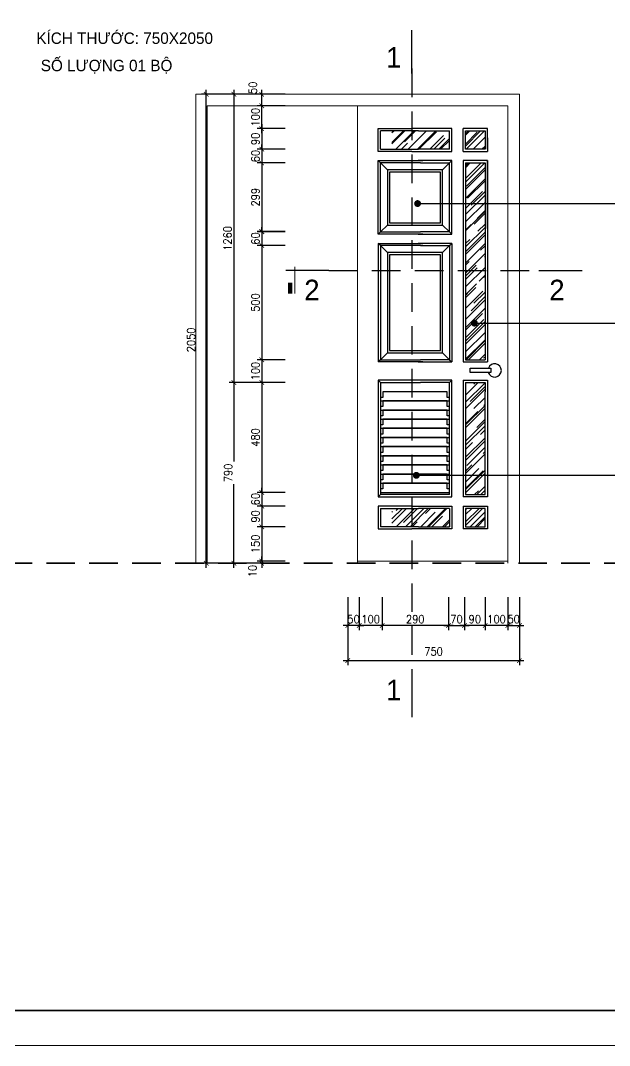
# Model space of a CAD drawing. Header units: millimetres. Extents: x -529782 to -142003, y -492574 to -273331.
# Drawn here: x -238720 to -236146, y -429971 to -425491 of the extents above; entities that cross this region are included whole.
import ezdxf
from ezdxf.enums import TextEntityAlignment as Align

# ---------------------------------------------------------------- set-up
doc = ezdxf.new("R2010")
doc.units = ezdxf.units.MM
doc.header["$LTSCALE"] = 500
doc.header["$MEASUREMENT"] = 0
doc.header["$PDMODE"] = 3
doc.linetypes.add('HIDDEN', pattern=[0.375, 0.25, -0.125])
doc.layers.get('0').update_dxf_attribs({"linetype": 'CONTINUOUS', "lineweight": 13})
doc.layers.get('Defpoints').update_dxf_attribs({"color": 255, "linetype": 'CONTINUOUS', "lineweight": 13})
for name, color, linetype, lineweight in [('1.cat 30', 30, 'CONTINUOUS', 35), ('2.thay 145', 145, 'CONTINUOUS', 18), ('3.manh 08', 8, 'CONTINUOUS', 9), ('4.dim 08', 8, 'CONTINUOUS', 13), ('9.text \xad white', 7, 'CONTINUOUS', 15), ('CA.dim 08', 251, 'CONTINUOUS', 13), ('cat', 4, 'CONTINUOUS', 35), ('CHITIET', 9, 'CONTINUOUS', 9)]:
    doc.layers.add(name, color=color, linetype=linetype, lineweight=lineweight)
for name, color, linetype in [('BHATCH', 155, 'CONTINUOUS'), ('CUA', 115, 'CONTINUOUS'), ('DOOR', 5, 'CONTINUOUS'), ('MANH', 5, 'CONTINUOUS'), ('MANH1', 155, 'CONTINUOUS'), ('TEXT', 3, 'CONTINUOUS'), ('THAY', 7, 'CONTINUOUS')]:
    doc.layers.add(name, color=color, linetype=linetype)
doc.styles.add('CA.JSC1', font='')
doc.styles.get("Standard").update_dxf_attribs({"font": 'txt.shx', "width": 0.9})
doc.styles.add('VUA', font='')
doc.styles.get('CA.JSC1').set_extended_font_data('.VnAvantH')
doc.styles.get('VUA').set_extended_font_data('.VnAvantH')
doc.dimstyles.new('CA 20', dxfattribs={"dimscale": 0, "dimtxt": 35, "dimasz": 20, "dimexe": 20, "dimexo": 0, "dimgap": 10, "dimtad": 1, "dimdec": 0, "dimzin": 0, "dimdsep": 46, "dimtxsty": 'Standard', "dimblk": 'ARCHTICK', "dimcen": 0.09, "dimdle": 20, "dimclrd": 256, "dimclre": 256, "dimclrt": 7, "dimadec": 0, "dimazin": 0, "dimtfac": 1, "dimtdec": 0, "dimtix": 1, "dimtmove": 2, "dimatfit": 3, "dimldrblk": 'DOT', "dimfxl": 1, "dimtolj": 1, "dimtzin": 0, "dimarcsym": 0})
doc.dimstyles.new('CA 30', dxfattribs={"dimscale": 0, "dimtxt": 60, "dimasz": 30, "dimexe": 30, "dimexo": 0, "dimgap": 15, "dimtad": 1, "dimdec": 0, "dimzin": 0, "dimdsep": 46, "dimtxsty": 'Standard', "dimblk": 'ARCHTICK', "dimcen": 0.09, "dimdle": 30, "dimclrd": 256, "dimclre": 256, "dimclrt": 7, "dimadec": 0, "dimazin": 0, "dimtfac": 1, "dimtdec": 0, "dimtix": 1, "dimtmove": 2, "dimatfit": 3, "dimldrblk": 'DOT', "dimfxl": 1, "dimtolj": 1, "dimtzin": 0, "dimarcsym": 0})
pattern_1 = [(45, (-11114.857, 11947.47), (42.426407, 113.137085), [750, -100, 250, -50]), (45, (-11085.51, 12012.17), (-82.37794, 11.667262), [150, -16.5, 300, -37.5]), (45, (-11127.23, 11995.198), (160.159686, 207.5358403), [400, -70, 200, -50])]

# ---------------------------------------------------------------- blocks, each defined once
blk = doc.blocks.new('khung co loan')
at = {"layer": '1.cat 30'}
blk.add_lwpolyline([(1158.3, -14553.5), (1158.3, -303.5), (20658.3, -303.5), (20658.3, -14553.5)], close=True, dxfattribs=at)
at = {"layer": '3.manh 08'}
blk.add_lwpolyline([(0, -14850), (21000, -14850), (21000, 0), (0, 0)], close=True, dxfattribs=at)
blk = doc.blocks.new('_ArchTick')
at = {"color": 1, "linetype": 'ByBlock', "const_width": 0.15}
blk.add_lwpolyline([(-0.5, -0.5), (0.5, 0.5)], dxfattribs=at)
blk = doc.blocks.new('_DOT')
at = {"color": 1, "linetype": 'ByBlock'}
blk.add_line((-0.5, 0), (-1, 0), dxfattribs=at)
at = {"color": 1, "linetype": 'ByBlock', "const_width": 0.5}
blk.add_lwpolyline([(-0.25, 0, 1), (0.25, 0, 1)], format="xyb", close=True, dxfattribs=at)
blk = doc.blocks.new('*D1237')
at = {"layer": '4.dim 08', "lineweight": -2, "transparency": 16777216}
for p, q in [((-236589.5, -428011.6), (-236589.5, -428155.4)), ((-236539.5, -428011.6), (-236539.5, -428155.4)), ((-236589.5, -428135.4), (-236609.5, -428135.4)), ((-236589.5, -428135.4), (-236539.5, -428135.4)), ((-236539.5, -428135.4), (-236519.5, -428135.4))]:
    blk.add_line(p, q, dxfattribs=at)
at = {"layer": 'Defpoints', "color": 0, "transparency": 16777216}
for p in [(-236589.5, -428011.6), (-236539.5, -428011.6), (-236539.5, -428135.4)]:
    blk.add_point(p, dxfattribs=at)
at = {"layer": '4.dim 08', "lineweight": -2, "transparency": 16777216, "xscale": 20, "yscale": 20, "zscale": 20}
blk.add_blockref('_ArchTick', (-236589.5, -428135.4), dxfattribs=at)
at = {"layer": '4.dim 08', "lineweight": -2, "transparency": 16777216, "xscale": 20, "yscale": 20, "zscale": 20, "rotation": 180}
blk.add_blockref('_ArchTick', (-236539.5, -428135.4), dxfattribs=at)
at = {"layer": '4.dim 08', "color": 7, "transparency": 16777216, "insert": (-236564.5, -428107.9), "char_height": 35, "attachment_point": 5}
blk.add_mtext('\\A1;50', dxfattribs=at)
blk = doc.blocks.new('*D1238')
at = {"layer": '4.dim 08', "lineweight": -2, "transparency": 16777216}
for p, q in [((-236689.5, -428011.6), (-236689.5, -428155.4)), ((-236589.5, -428011.6), (-236589.5, -428155.4)), ((-236569.5, -428135.4), (-236709.5, -428135.4))]:
    blk.add_line(p, q, dxfattribs=at)
at = {"layer": 'Defpoints', "color": 0, "transparency": 16777216}
for p in [(-236689.5, -428011.6), (-236589.5, -428011.6), (-236689.5, -428135.4)]:
    blk.add_point(p, dxfattribs=at)
at = {"layer": '4.dim 08', "lineweight": -2, "transparency": 16777216, "xscale": 20, "yscale": 20, "zscale": 20, "rotation": 180}
blk.add_blockref('_ArchTick', (-236689.5, -428135.4), dxfattribs=at)
at = {"layer": '4.dim 08', "lineweight": -2, "transparency": 16777216, "xscale": 20, "yscale": 20, "zscale": 20}
blk.add_blockref('_ArchTick', (-236589.5, -428135.4), dxfattribs=at)
at = {"layer": '4.dim 08', "color": 7, "transparency": 16777216, "insert": (-236639.5, -428107.9), "char_height": 35, "attachment_point": 5}
blk.add_mtext('\\A1;100', dxfattribs=at)
blk = doc.blocks.new('*D1242')
at = {"layer": '4.dim 08', "lineweight": -2, "transparency": 16777216}
for p, q in [((-237563.7, -425813.7), (-237685.4, -425813.7)), ((-237665.4, -425883.7), (-237665.4, -425793.7)), ((-237563.7, -425863.7), (-237685.4, -425863.7))]:
    blk.add_line(p, q, dxfattribs=at)
at = {"layer": 'Defpoints', "color": 0, "transparency": 16777216}
for p in [(-237665.4, -425813.7), (-237563.7, -425813.7), (-237563.7, -425863.7)]:
    blk.add_point(p, dxfattribs=at)
at = {"layer": '4.dim 08', "lineweight": -2, "transparency": 16777216, "xscale": 20, "yscale": 20, "zscale": 20}
for p, rotation in [((-237665.4, -425813.7), 90), ((-237665.4, -425863.7), 270)]:
    blk.add_blockref('_ArchTick', p, dxfattribs=dict(at, rotation=rotation))
at = {"layer": '4.dim 08', "color": 7, "transparency": 16777216, "insert": (-237704.4, -425785.3), "char_height": 35, "attachment_point": 5, "rotation": 90}
blk.add_mtext('\\A1;50', dxfattribs=at)
blk = doc.blocks.new('*D1243')
at = {"layer": '4.dim 08', "lineweight": -2, "transparency": 16777216}
for p, q in [((-237665.4, -425983.7), (-237665.4, -425843.7)), ((-237563.7, -425863.7), (-237685.4, -425863.7)), ((-237563.7, -425963.7), (-237685.4, -425963.7))]:
    blk.add_line(p, q, dxfattribs=at)
at = {"layer": 'Defpoints', "color": 0, "transparency": 16777216}
for p in [(-237665.4, -425863.7), (-237563.7, -425863.7), (-237563.7, -425963.7)]:
    blk.add_point(p, dxfattribs=at)
at = {"layer": '4.dim 08', "lineweight": -2, "transparency": 16777216, "xscale": 20, "yscale": 20, "zscale": 20}
for p, rotation in [((-237665.4, -425863.7), 90), ((-237665.4, -425963.7), 270)]:
    blk.add_blockref('_ArchTick', p, dxfattribs=dict(at, rotation=rotation))
at = {"layer": '4.dim 08', "color": 7, "transparency": 16777216, "insert": (-237692.9, -425913.7), "char_height": 35, "attachment_point": 5, "rotation": 90}
blk.add_mtext('\\A1;100', dxfattribs=at)
blk = doc.blocks.new('*D1244')
at = {"layer": '4.dim 08', "lineweight": -2, "transparency": 16777216}
for p, q in [((-237665.4, -426053.7), (-237665.4, -426033.7)), ((-237563.7, -426053.7), (-237685.4, -426053.7)), ((-237665.4, -426053.7), (-237665.4, -426113.7)), ((-237563.7, -426113.7), (-237685.4, -426113.7)), ((-237665.4, -426113.7), (-237665.4, -426133.7))]:
    blk.add_line(p, q, dxfattribs=at)
at = {"layer": 'Defpoints', "color": 0, "transparency": 16777216}
for p in [(-237563.7, -426053.7), (-237665.4, -426113.7), (-237563.7, -426113.7)]:
    blk.add_point(p, dxfattribs=at)
at = {"layer": '4.dim 08', "lineweight": -2, "transparency": 16777216, "xscale": 20, "yscale": 20, "zscale": 20}
for p, rotation in [((-237665.4, -426053.7), 270), ((-237665.4, -426113.7), 90)]:
    blk.add_blockref('_ArchTick', p, dxfattribs=dict(at, rotation=rotation))
at = {"layer": '4.dim 08', "color": 7, "transparency": 16777216, "insert": (-237692.9, -426083.7), "char_height": 35, "attachment_point": 5, "rotation": 90}
blk.add_mtext('\\A1;60', dxfattribs=at)
blk = doc.blocks.new('*D1245')
at = {"layer": '4.dim 08', "lineweight": -2, "transparency": 16777216}
for p, q in [((-237665.4, -425943.7), (-237665.4, -426073.7)), ((-237563.7, -425963.7), (-237685.4, -425963.7)), ((-237563.7, -426053.7), (-237685.4, -426053.7))]:
    blk.add_line(p, q, dxfattribs=at)
at = {"layer": 'Defpoints', "color": 0, "transparency": 16777216}
for p in [(-237563.7, -425963.7), (-237665.4, -426053.7), (-237563.7, -426053.7)]:
    blk.add_point(p, dxfattribs=at)
at = {"layer": '4.dim 08', "lineweight": -2, "transparency": 16777216, "xscale": 20, "yscale": 20, "zscale": 20}
for p, rotation in [((-237665.4, -425963.7), 90), ((-237665.4, -426053.7), 270)]:
    blk.add_blockref('_ArchTick', p, dxfattribs=dict(at, rotation=rotation))
at = {"layer": '4.dim 08', "color": 7, "transparency": 16777216, "insert": (-237692.9, -426008.7), "char_height": 35, "attachment_point": 5, "rotation": 90}
blk.add_mtext('\\A1;90', dxfattribs=at)
blk = doc.blocks.new('*D1246')
at = {"layer": '4.dim 08', "lineweight": -2, "transparency": 16777216}
for p, q in [((-237665.4, -426414.2), (-237665.4, -426394.2)), ((-237563.7, -426414.2), (-237685.4, -426414.2)), ((-237665.4, -426414.2), (-237665.4, -426474.2)), ((-237563.7, -426474.2), (-237685.4, -426474.2)), ((-237665.4, -426474.2), (-237665.4, -426494.2))]:
    blk.add_line(p, q, dxfattribs=at)
at = {"layer": 'Defpoints', "color": 0, "transparency": 16777216}
for p in [(-237563.7, -426414.2), (-237665.4, -426474.2), (-237563.7, -426474.2)]:
    blk.add_point(p, dxfattribs=at)
at = {"layer": '4.dim 08', "lineweight": -2, "transparency": 16777216, "xscale": 20, "yscale": 20, "zscale": 20}
for p, rotation in [((-237665.4, -426414.2), 270), ((-237665.4, -426474.2), 90)]:
    blk.add_blockref('_ArchTick', p, dxfattribs=dict(at, rotation=rotation))
at = {"layer": '4.dim 08', "color": 7, "transparency": 16777216, "insert": (-237692.9, -426444.2), "char_height": 35, "attachment_point": 5, "rotation": 90}
blk.add_mtext('\\A1;60', dxfattribs=at)
blk = doc.blocks.new('*D1247')
at = {"layer": '4.dim 08', "lineweight": -2, "transparency": 16777216}
for p, q in [((-237563.7, -426113.7), (-237685.4, -426113.7)), ((-237665.4, -426093.7), (-237665.4, -426433.2)), ((-237563.7, -426413.2), (-237685.4, -426413.2))]:
    blk.add_line(p, q, dxfattribs=at)
at = {"layer": 'Defpoints', "color": 0, "transparency": 16777216}
for p in [(-237563.7, -426113.7), (-237665.4, -426413.2), (-237563.7, -426413.2)]:
    blk.add_point(p, dxfattribs=at)
at = {"layer": '4.dim 08', "lineweight": -2, "transparency": 16777216, "xscale": 20, "yscale": 20, "zscale": 20}
for p, rotation in [((-237665.4, -426113.7), 90), ((-237665.4, -426413.2), 270)]:
    blk.add_blockref('_ArchTick', p, dxfattribs=dict(at, rotation=rotation))
at = {"layer": '4.dim 08', "color": 7, "transparency": 16777216, "insert": (-237692.9, -426263.5), "char_height": 35, "attachment_point": 5, "rotation": 90}
blk.add_mtext('\\A1;299', dxfattribs=at)
blk = doc.blocks.new('*D1248')
at = {"layer": '4.dim 08', "lineweight": -2, "transparency": 16777216}
for p, q in [((-237665.4, -427053.7), (-237665.4, -427573.7)), ((-237563.7, -427073.7), (-237685.4, -427073.7)), ((-237563.7, -427553.7), (-237685.4, -427553.7))]:
    blk.add_line(p, q, dxfattribs=at)
at = {"layer": 'Defpoints', "color": 0, "transparency": 16777216}
for p in [(-237563.7, -427073.7), (-237665.4, -427553.7), (-237563.7, -427553.7)]:
    blk.add_point(p, dxfattribs=at)
at = {"layer": '4.dim 08', "lineweight": -2, "transparency": 16777216, "xscale": 20, "yscale": 20, "zscale": 20}
for p, rotation in [((-237665.4, -427073.7), 90), ((-237665.4, -427553.7), 270)]:
    blk.add_blockref('_ArchTick', p, dxfattribs=dict(at, rotation=rotation))
at = {"layer": '4.dim 08', "color": 7, "transparency": 16777216, "insert": (-237692.9, -427313.7), "char_height": 35, "attachment_point": 5, "rotation": 90}
blk.add_mtext('\\A1;480', dxfattribs=at)
blk = doc.blocks.new('*D1249')
at = {"layer": '4.dim 08', "lineweight": -2, "transparency": 16777216}
for p, q in [((-237665.4, -427593.7), (-237665.4, -427723.7)), ((-237563.7, -427613.7), (-237685.4, -427613.7)), ((-237563.7, -427703.7), (-237685.4, -427703.7))]:
    blk.add_line(p, q, dxfattribs=at)
at = {"layer": 'Defpoints', "color": 0, "transparency": 16777216}
for p in [(-237563.7, -427613.7), (-237665.4, -427703.7), (-237563.7, -427703.7)]:
    blk.add_point(p, dxfattribs=at)
at = {"layer": '4.dim 08', "lineweight": -2, "transparency": 16777216, "xscale": 20, "yscale": 20, "zscale": 20}
for p, rotation in [((-237665.4, -427613.7), 90), ((-237665.4, -427703.7), 270)]:
    blk.add_blockref('_ArchTick', p, dxfattribs=dict(at, rotation=rotation))
at = {"layer": '4.dim 08', "color": 7, "transparency": 16777216, "insert": (-237692.9, -427658.7), "char_height": 35, "attachment_point": 5, "rotation": 90}
blk.add_mtext('\\A1;90', dxfattribs=at)
blk = doc.blocks.new('*D1250')
at = {"layer": '4.dim 08', "lineweight": -2, "transparency": 16777216}
for p, q in [((-237563.7, -427553.7), (-237685.4, -427553.7)), ((-237665.4, -427553.7), (-237665.4, -427533.7)), ((-237665.4, -427553.7), (-237665.4, -427613.7)), ((-237563.7, -427613.7), (-237685.4, -427613.7)), ((-237665.4, -427613.7), (-237665.4, -427633.7))]:
    blk.add_line(p, q, dxfattribs=at)
at = {"layer": 'Defpoints', "color": 0, "transparency": 16777216}
for p in [(-237563.7, -427553.7), (-237665.4, -427613.7), (-237563.7, -427613.7)]:
    blk.add_point(p, dxfattribs=at)
at = {"layer": '4.dim 08', "lineweight": -2, "transparency": 16777216, "xscale": 20, "yscale": 20, "zscale": 20}
for p, rotation in [((-237665.4, -427553.7), 270), ((-237665.4, -427613.7), 90)]:
    blk.add_blockref('_ArchTick', p, dxfattribs=dict(at, rotation=rotation))
at = {"layer": '4.dim 08', "color": 7, "transparency": 16777216, "insert": (-237692.9, -427583.7), "char_height": 35, "attachment_point": 5, "rotation": 90}
blk.add_mtext('\\A1;60', dxfattribs=at)
blk = doc.blocks.new('*D1251')
at = {"layer": '4.dim 08', "lineweight": -2, "transparency": 16777216}
for p, q in [((-237563.7, -426973.7), (-237685.4, -426973.7)), ((-237665.4, -426953.7), (-237665.4, -427093.7)), ((-237563.7, -427073.7), (-237685.4, -427073.7))]:
    blk.add_line(p, q, dxfattribs=at)
at = {"layer": 'Defpoints', "color": 0, "transparency": 16777216}
for p in [(-237563.7, -426973.7), (-237665.4, -427073.7), (-237563.7, -427073.7)]:
    blk.add_point(p, dxfattribs=at)
at = {"layer": '4.dim 08', "lineweight": -2, "transparency": 16777216, "xscale": 20, "yscale": 20, "zscale": 20}
for p, rotation in [((-237665.4, -426973.7), 90), ((-237665.4, -427073.7), 270)]:
    blk.add_blockref('_ArchTick', p, dxfattribs=dict(at, rotation=rotation))
at = {"layer": '4.dim 08', "color": 7, "transparency": 16777216, "insert": (-237692.9, -427023.7), "char_height": 35, "attachment_point": 5, "rotation": 90}
blk.add_mtext('\\A1;100', dxfattribs=at)
blk = doc.blocks.new('*D1252')
at = {"layer": '4.dim 08', "lineweight": -2, "transparency": 16777216}
for p, q in [((-237563.7, -425813.7), (-237807.1, -425813.7)), ((-237787.1, -425793.7), (-237787.1, -427093.7)), ((-237563.7, -427073.7), (-237807.1, -427073.7))]:
    blk.add_line(p, q, dxfattribs=at)
at = {"layer": 'Defpoints', "color": 0, "transparency": 16777216}
for p in [(-237563.7, -425813.7), (-237787.1, -427073.7), (-237563.7, -427073.7)]:
    blk.add_point(p, dxfattribs=at)
at = {"layer": '4.dim 08', "lineweight": -2, "transparency": 16777216, "xscale": 20, "yscale": 20, "zscale": 20}
for p, rotation in [((-237787.1, -425813.7), 90), ((-237787.1, -427073.7), 270)]:
    blk.add_blockref('_ArchTick', p, dxfattribs=dict(at, rotation=rotation))
at = {"layer": '4.dim 08', "color": 7, "transparency": 16777216, "insert": (-237814.6, -426443.7), "char_height": 35, "attachment_point": 5, "rotation": 90}
blk.add_mtext('\\A1;1260', dxfattribs=at)
blk = doc.blocks.new('*D1253')
at = {"layer": '4.dim 08', "lineweight": -2, "transparency": 16777216}
for p, q in [((-237563.7, -426474.2), (-237685.4, -426474.2)), ((-237665.4, -426454.2), (-237665.4, -426993.7)), ((-237563.7, -426973.7), (-237685.4, -426973.7))]:
    blk.add_line(p, q, dxfattribs=at)
at = {"layer": 'Defpoints', "color": 0, "transparency": 16777216}
for p in [(-237563.7, -426474.2), (-237665.4, -426973.7), (-237563.7, -426973.7)]:
    blk.add_point(p, dxfattribs=at)
at = {"layer": '4.dim 08', "lineweight": -2, "transparency": 16777216, "xscale": 20, "yscale": 20, "zscale": 20}
for p, rotation in [((-237665.4, -426474.2), 90), ((-237665.4, -426973.7), 270)]:
    blk.add_blockref('_ArchTick', p, dxfattribs=dict(at, rotation=rotation))
at = {"layer": '4.dim 08', "color": 7, "transparency": 16777216, "insert": (-237692.9, -426724), "char_height": 35, "attachment_point": 5, "rotation": 90}
blk.add_mtext('\\A1;500', dxfattribs=at)
blk = doc.blocks.new('*D1254')
at = {"layer": '4.dim 08', "lineweight": -2, "transparency": 16777216}
for p, q in [((-237139.5, -428011.6), (-237139.5, -428155.4)), ((-236849.5, -428011.6), (-236849.5, -428155.4)), ((-236829.5, -428135.4), (-237159.5, -428135.4))]:
    blk.add_line(p, q, dxfattribs=at)
at = {"layer": 'Defpoints', "color": 0, "transparency": 16777216}
for p in [(-237139.5, -428011.6), (-236849.5, -428011.6), (-237139.5, -428135.4)]:
    blk.add_point(p, dxfattribs=at)
at = {"layer": '4.dim 08', "lineweight": -2, "transparency": 16777216, "xscale": 20, "yscale": 20, "zscale": 20, "rotation": 180}
blk.add_blockref('_ArchTick', (-237139.5, -428135.4), dxfattribs=at)
at = {"layer": '4.dim 08', "lineweight": -2, "transparency": 16777216, "xscale": 20, "yscale": 20, "zscale": 20}
blk.add_blockref('_ArchTick', (-236849.5, -428135.4), dxfattribs=at)
at = {"layer": '4.dim 08', "color": 7, "transparency": 16777216, "insert": (-236994.5, -428107.9), "char_height": 35, "attachment_point": 5}
blk.add_mtext('\\A1;290', dxfattribs=at)
blk = doc.blocks.new('*D1255')
at = {"layer": '4.dim 08', "lineweight": -2, "transparency": 16777216}
for p, q in [((-237239.5, -428011.6), (-237239.5, -428155.4)), ((-237139.5, -428011.6), (-237139.5, -428155.4)), ((-237119.5, -428135.4), (-237259.5, -428135.4))]:
    blk.add_line(p, q, dxfattribs=at)
at = {"layer": 'Defpoints', "color": 0, "transparency": 16777216}
for p in [(-237239.5, -428011.6), (-237139.5, -428011.6), (-237239.5, -428135.4)]:
    blk.add_point(p, dxfattribs=at)
at = {"layer": '4.dim 08', "lineweight": -2, "transparency": 16777216, "xscale": 20, "yscale": 20, "zscale": 20, "rotation": 180}
blk.add_blockref('_ArchTick', (-237239.5, -428135.4), dxfattribs=at)
at = {"layer": '4.dim 08', "lineweight": -2, "transparency": 16777216, "xscale": 20, "yscale": 20, "zscale": 20}
blk.add_blockref('_ArchTick', (-237139.5, -428135.4), dxfattribs=at)
at = {"layer": '4.dim 08', "color": 7, "transparency": 16777216, "insert": (-237189.5, -428107.9), "char_height": 35, "attachment_point": 5}
blk.add_mtext('\\A1;100', dxfattribs=at)
blk = doc.blocks.new('*D1256')
at = {"layer": '4.dim 08', "lineweight": -2, "transparency": 16777216}
for p, q in [((-237289.5, -428011.6), (-237289.5, -428155.4)), ((-237239.5, -428011.6), (-237239.5, -428155.4)), ((-237289.5, -428135.4), (-237309.5, -428135.4)), ((-237239.5, -428135.4), (-237289.5, -428135.4)), ((-237239.5, -428135.4), (-237219.5, -428135.4))]:
    blk.add_line(p, q, dxfattribs=at)
at = {"layer": 'Defpoints', "color": 0, "transparency": 16777216}
for p in [(-237289.5, -428011.6), (-237239.5, -428011.6), (-237289.5, -428135.4)]:
    blk.add_point(p, dxfattribs=at)
at = {"layer": '4.dim 08', "lineweight": -2, "transparency": 16777216, "xscale": 20, "yscale": 20, "zscale": 20}
blk.add_blockref('_ArchTick', (-237289.5, -428135.4), dxfattribs=at)
at = {"layer": '4.dim 08', "lineweight": -2, "transparency": 16777216, "xscale": 20, "yscale": 20, "zscale": 20, "rotation": 180}
blk.add_blockref('_ArchTick', (-237239.5, -428135.4), dxfattribs=at)
at = {"layer": '4.dim 08', "color": 7, "transparency": 16777216, "insert": (-237264.5, -428107.9), "char_height": 35, "attachment_point": 5}
blk.add_mtext('\\A1;50', dxfattribs=at)
blk = doc.blocks.new('*D1257')
at = {"layer": '4.dim 08', "lineweight": -2, "transparency": 16777216}
for p, q in [((-237563.7, -427853.7), (-237685.4, -427853.7)), ((-237563.7, -427863.7), (-237685.4, -427863.7)), ((-237665.4, -427853.7), (-237665.4, -427833.7)), ((-237665.4, -427853.7), (-237665.4, -427863.7)), ((-237665.4, -427863.7), (-237665.4, -427883.7))]:
    blk.add_line(p, q, dxfattribs=at)
at = {"layer": 'Defpoints', "color": 0, "transparency": 16777216}
for p in [(-237665.4, -427863.7), (-237563.7, -427853.7), (-237563.7, -427863.7)]:
    blk.add_point(p, dxfattribs=at)
at = {"layer": '4.dim 08', "lineweight": -2, "transparency": 16777216, "xscale": 20, "yscale": 20, "zscale": 20}
for p, rotation in [((-237665.4, -427853.7), 270), ((-237665.4, -427863.7), 90)]:
    blk.add_blockref('_ArchTick', p, dxfattribs=dict(at, rotation=rotation))
at = {"layer": '4.dim 08', "color": 7, "transparency": 16777216, "insert": (-237705.4, -427897.4), "char_height": 35, "attachment_point": 5, "rotation": 90}
blk.add_mtext('\\A1;10', dxfattribs=at)
blk = doc.blocks.new('*D1258')
at = {"layer": '4.dim 08', "lineweight": -2, "transparency": 16777216}
for p, q in [((-237563.7, -425813.7), (-237928.1, -425813.7)), ((-237908.1, -427883.7), (-237908.1, -425793.7)), ((-237563.7, -427863.7), (-237928.1, -427863.7))]:
    blk.add_line(p, q, dxfattribs=at)
at = {"layer": 'Defpoints', "color": 0, "transparency": 16777216}
for p in [(-237908.1, -425813.7), (-237563.7, -425813.7), (-237563.7, -427863.7)]:
    blk.add_point(p, dxfattribs=at)
at = {"layer": '4.dim 08', "lineweight": -2, "transparency": 16777216, "xscale": 20, "yscale": 20, "zscale": 20}
for p, rotation in [((-237908.1, -425813.7), 90), ((-237908.1, -427863.7), 270)]:
    blk.add_blockref('_ArchTick', p, dxfattribs=dict(at, rotation=rotation))
at = {"layer": '4.dim 08', "color": 7, "transparency": 16777216, "insert": (-237974.2, -426887.2), "char_height": 35, "attachment_point": 5, "rotation": 90}
blk.add_mtext('\\A1;2050', dxfattribs=at)
blk = doc.blocks.new('*D1259')
at = {"layer": '4.dim 08', "lineweight": -2, "transparency": 16777216}
for p, q in [((-237787.1, -427053.7), (-237787.1, -427419.4)), ((-237563.7, -427073.7), (-237807.1, -427073.7)), ((-237787.1, -427883.7), (-237787.1, -427518.1)), ((-237563.7, -427863.7), (-237807.1, -427863.7))]:
    blk.add_line(p, q, dxfattribs=at)
at = {"layer": 'Defpoints', "color": 0, "transparency": 16777216}
for p in [(-237563.7, -427073.7), (-237787.1, -427863.7), (-237563.7, -427863.7)]:
    blk.add_point(p, dxfattribs=at)
at = {"layer": '4.dim 08', "lineweight": -2, "transparency": 16777216, "xscale": 20, "yscale": 20, "zscale": 20}
for p, rotation in [((-237787.1, -427073.7), 90), ((-237787.1, -427863.7), 270)]:
    blk.add_blockref('_ArchTick', p, dxfattribs=dict(at, rotation=rotation))
at = {"layer": '4.dim 08', "color": 7, "transparency": 16777216, "insert": (-237812.1, -427468.7), "char_height": 35, "attachment_point": 5, "rotation": 90}
blk.add_mtext('\\A1;790', dxfattribs=at)
blk = doc.blocks.new('*D1260')
at = {"layer": '4.dim 08', "lineweight": -2, "transparency": 16777216}
for p, q in [((-237665.4, -427683.7), (-237665.4, -427873.7)), ((-237563.7, -427703.7), (-237685.4, -427703.7)), ((-237563.7, -427853.7), (-237685.4, -427853.7))]:
    blk.add_line(p, q, dxfattribs=at)
at = {"layer": 'Defpoints', "color": 0, "transparency": 16777216}
for p in [(-237563.7, -427703.7), (-237665.4, -427853.7), (-237563.7, -427853.7)]:
    blk.add_point(p, dxfattribs=at)
at = {"layer": '4.dim 08', "lineweight": -2, "transparency": 16777216, "xscale": 20, "yscale": 20, "zscale": 20}
for p, rotation in [((-237665.4, -427703.7), 90), ((-237665.4, -427853.7), 270)]:
    blk.add_blockref('_ArchTick', p, dxfattribs=dict(at, rotation=rotation))
at = {"layer": '4.dim 08', "color": 7, "transparency": 16777216, "insert": (-237692.9, -427778.7), "char_height": 35, "attachment_point": 5, "rotation": 90}
blk.add_mtext('\\A1;150', dxfattribs=at)
blk = doc.blocks.new('*D1261')
at = {"layer": '4.dim 08', "lineweight": -2, "transparency": 16777216}
for p, q in [((-237289.5, -428011.6), (-237289.5, -428309.3)), ((-236539.5, -428011.6), (-236539.5, -428309.3)), ((-237309.5, -428289.3), (-236519.5, -428289.3))]:
    blk.add_line(p, q, dxfattribs=at)
at = {"layer": 'Defpoints', "color": 0, "transparency": 16777216}
for p in [(-237289.5, -428011.6), (-236539.5, -428011.6), (-236539.5, -428289.3)]:
    blk.add_point(p, dxfattribs=at)
at = {"layer": '4.dim 08', "lineweight": -2, "transparency": 16777216, "xscale": 20, "yscale": 20, "zscale": 20, "rotation": 180}
blk.add_blockref('_ArchTick', (-237289.5, -428289.3), dxfattribs=at)
at = {"layer": '4.dim 08', "lineweight": -2, "transparency": 16777216, "xscale": 20, "yscale": 20, "zscale": 20}
blk.add_blockref('_ArchTick', (-236539.5, -428289.3), dxfattribs=at)
at = {"layer": '4.dim 08', "color": 7, "transparency": 16777216, "insert": (-236914.5, -428249.3), "char_height": 35, "attachment_point": 5}
blk.add_mtext('\\A1;750', dxfattribs=at)
blk = doc.blocks.new('*D1262')
at = {"layer": '4.dim 08', "lineweight": -2, "transparency": 16777216}
for p, q in [((-236779.5, -428011.6), (-236779.5, -428155.4)), ((-236689.5, -428011.6), (-236689.5, -428155.4)), ((-236669.5, -428135.4), (-236799.5, -428135.4))]:
    blk.add_line(p, q, dxfattribs=at)
at = {"layer": 'Defpoints', "color": 0, "transparency": 16777216}
for p in [(-236779.5, -428011.6), (-236689.5, -428011.6), (-236779.5, -428135.4)]:
    blk.add_point(p, dxfattribs=at)
at = {"layer": '4.dim 08', "lineweight": -2, "transparency": 16777216, "xscale": 20, "yscale": 20, "zscale": 20, "rotation": 180}
blk.add_blockref('_ArchTick', (-236779.5, -428135.4), dxfattribs=at)
at = {"layer": '4.dim 08', "lineweight": -2, "transparency": 16777216, "xscale": 20, "yscale": 20, "zscale": 20}
blk.add_blockref('_ArchTick', (-236689.5, -428135.4), dxfattribs=at)
at = {"layer": '4.dim 08', "color": 7, "transparency": 16777216, "insert": (-236734.5, -428107.9), "char_height": 35, "attachment_point": 5}
blk.add_mtext('\\A1;90', dxfattribs=at)
blk = doc.blocks.new('*D1263')
at = {"layer": '4.dim 08', "lineweight": -2, "transparency": 16777216}
for p, q in [((-236849.5, -428011.6), (-236849.5, -428155.4)), ((-236779.5, -428011.6), (-236779.5, -428155.4)), ((-236869.5, -428135.4), (-236759.5, -428135.4))]:
    blk.add_line(p, q, dxfattribs=at)
at = {"layer": 'Defpoints', "color": 0, "transparency": 16777216}
for p in [(-236849.5, -428011.6), (-236779.5, -428011.6), (-236779.5, -428135.4)]:
    blk.add_point(p, dxfattribs=at)
at = {"layer": '4.dim 08', "lineweight": -2, "transparency": 16777216, "xscale": 20, "yscale": 20, "zscale": 20, "rotation": 180}
blk.add_blockref('_ArchTick', (-236849.5, -428135.4), dxfattribs=at)
at = {"layer": '4.dim 08', "lineweight": -2, "transparency": 16777216, "xscale": 20, "yscale": 20, "zscale": 20}
blk.add_blockref('_ArchTick', (-236779.5, -428135.4), dxfattribs=at)
at = {"layer": '4.dim 08', "color": 7, "transparency": 16777216, "insert": (-236814.5, -428107.9), "char_height": 35, "attachment_point": 5}
blk.add_mtext('\\A1;70', dxfattribs=at)

msp = doc.modelspace()

# ---------------------------------------------------------------- hatches: boundary and pattern name
at = {"layer": '3.manh 08', "ltscale": 2}
h = msp.add_hatch(dxfattribs=at)
h.set_pattern_fill('AR-RROOF', color=256, scale=50, angle=45, style=0)
h.set_pattern_definition(pattern_1)
h.paths.add_polyline_path([(-236689.5, -425973.7), (-236775, -425973.7), (-236775, -426053.7), (-236689.5, -426053.7)])
h.paths.add_polyline_path([(-236845, -425973.7), (-236980, -425973.7), (-237009.4, -425973.7), (-237009.4, -426053.7), (-236980, -426053.7), (-236845, -426053.7)])
h.paths.add_polyline_path([(-237009.4, -425973.7), (-237096.5, -425973.7), (-237096.5, -426053.7), (-237009.4, -426053.7)])
h = msp.add_hatch(dxfattribs=at)
h.set_pattern_fill('AR-RROOF', color=256, scale=50, angle=45, style=0)
h.set_pattern_definition(pattern_1)
h.paths.add_polyline_path([(-236775, -427563.7), (-236689.5, -427563.7), (-236689.5, -427423.7), (-236689.5, -427113.7), (-236689.5, -427073.7), (-236775, -427073.7)])
h.paths.add_polyline_path([(-236689.5, -426113.7), (-236775, -426113.7), (-236775, -426973.7), (-236689.5, -426973.7)])
h = msp.add_hatch(dxfattribs=at)
h.set_pattern_fill('AR-RROOF', color=256, scale=50, angle=45, style=0)
h.set_pattern_definition(pattern_1)
h.paths.add_polyline_path([(-236689.5, -427623.7), (-236775, -427623.7), (-236775, -427703.7), (-236689.5, -427703.7)])
h.paths.add_polyline_path([(-236845, -427623.7), (-236980, -427623.7), (-237009.4, -427623.7), (-237009.4, -427703.7), (-236980, -427703.7), (-236845, -427703.7)])
h.paths.add_polyline_path([(-237009.4, -427623.7), (-237096.5, -427623.7), (-237096.5, -427703.7), (-237009.4, -427703.7)])

# ---------------------------------------------------------------- linework, layer by layer
at = {"layer": '4.dim 08', "color": 7}
msp.add_line((-237520.4, -426568.1), (-237520.4, -426684.7), dxfattribs=at)
at = {"layer": '4.dim 08', "color": 7, "const_width": 20}
msp.add_lwpolyline([(-237541.2, -426684.7), (-237541.2, -426636.6)], dxfattribs=at)
at = {"layer": 'BHATCH'}
msp.add_lwpolyline([(-236664.6, -427010.9), (-236664.6, -427029.1), (-236755.2, -427029.1), (-236755.2, -427010.9)], close=True, dxfattribs=at)
msp.add_arc((-236647.6, -427020.7), 29.2, 196.7186, 160.39, dxfattribs=at)
at = {"layer": 'cat', "linetype": 'HIDDEN'}
msp.add_line((-238794, -427863.7), (-234359.4, -427863.7), dxfattribs=at)
at = {"layer": 'CHITIET', "color": 7}
for p, q in [((-237953.5, -425813.7), (-237196.5, -425813.7)), ((-237953.5, -425813.7), (-237953.5, -427863.7)), ((-237296.5, -425813.7), (-236539.5, -425813.7)), ((-236539.5, -427863.7), (-236539.5, -425813.7)), ((-237246.5, -425863.7), (-237903.5, -425863.7)), ((-237903.5, -425863.7), (-237903.5, -427863.7)), ((-236589.5, -425863.7), (-237246.5, -425863.7)), ((-236589.5, -425863.7), (-237246.5, -425863.7)), ((-237246.5, -427853.7), (-236589.5, -427853.7))]:
    msp.add_line(p, q, dxfattribs=at)
for points in [[(-237246.5, -427863.7), (-237246.5, -425863.7)], [(-236589.5, -427863.7), (-236589.5, -425863.7)]]:
    msp.add_lwpolyline(points, dxfattribs=at)
msp.add_lwpolyline([(-237246.5, -425863.7), (-236589.5, -425863.7), (-236589.5, -427853.7), (-237246.5, -427853.7)], close=True, dxfattribs=at)
at = {"layer": 'CUA'}
for p, q in [((-236980, -425973.7), (-237146.5, -425973.7)), ((-237146.5, -426053.7), (-237146.5, -425973.7)), ((-236980, -425973.7), (-236845, -425973.7)), ((-236845, -426053.7), (-236845, -425973.7)), ((-236775, -426053.7), (-236775, -425973.7)), ((-236775, -425973.7), (-236689.5, -425973.7)), ((-236689.5, -425973.7), (-236689.5, -426053.7)), ((-237146.5, -426053.7), (-236980, -426053.7)), ((-236845, -426053.7), (-236980, -426053.7)), ((-236689.5, -426053.7), (-236775, -426053.7)), ((-236971.5, -426113.7), (-237146.5, -426113.7)), ((-237116.5, -426143.7), (-237146.5, -426113.7)), ((-237146.5, -426415.2), (-237146.5, -426113.7)), ((-236971.5, -426113.7), (-236845, -426113.7)), ((-236875, -426143.7), (-236845, -426113.7)), ((-236845, -426415.2), (-236845, -426113.7)), ((-236775, -426113.7), (-236689.5, -426113.7)), ((-236775, -426113.7), (-236775, -426973.7)), ((-236689.5, -426113.7), (-236689.5, -426470.2)), ((-237116.5, -426385.2), (-237146.5, -426415.2)), ((-236875, -426385.2), (-236845, -426415.2)), ((-237146.5, -426415.2), (-236971.5, -426415.2)), ((-236845, -426415.2), (-236971.5, -426415.2)), ((-236971.5, -426475.2), (-237146.5, -426475.2)), ((-237116.5, -426505.2), (-237146.5, -426475.2)), ((-237146.5, -426475.2), (-237146.5, -426973.7)), ((-236971.5, -426475.2), (-236845, -426475.2)), ((-236875, -426505.2), (-236845, -426475.2)), ((-236845, -426475.2), (-236845, -426973.7)), ((-236689.5, -426470.2), (-236689.5, -426973.7)), ((-237116.5, -426943.7), (-237146.5, -426973.7)), ((-237146.5, -426973.7), (-236971.5, -426973.7)), ((-236845, -426973.7), (-236971.5, -426973.7)), ((-236875, -426943.7), (-236845, -426973.7)), ((-236775, -426973.7), (-236689.5, -426973.7)), ((-237146.5, -427073.7), (-236971.5, -427073.7)), ((-237146.5, -427073.7), (-237146.5, -427338.7)), ((-236845, -427073.7), (-236971.5, -427073.7)), ((-236845, -427563.7), (-236845, -427073.7)), ((-236775, -427073.7), (-236775, -427563.7)), ((-236775, -427073.7), (-236689.5, -427073.7)), ((-236689.5, -427073.7), (-236689.5, -427113.7)), ((-236689.5, -427493.7), (-236689.5, -427113.7)), ((-237146.5, -427338.7), (-237146.5, -427563.7)), ((-237146.5, -427398.7), (-237146.5, -427563.7)), ((-236689.5, -427563.7), (-236689.5, -427423.7)), ((-236845, -427563.7), (-237146.5, -427563.7)), ((-236971.5, -427563.7), (-237146.5, -427563.7)), ((-236775, -427563.7), (-236689.5, -427563.7)), ((-237146.5, -427623.7), (-236980, -427623.7)), ((-237146.5, -427623.7), (-237146.5, -427703.7)), ((-236845, -427623.7), (-236980, -427623.7)), ((-236845, -427623.7), (-236845, -427703.7)), ((-236775, -427623.7), (-236775, -427703.7)), ((-236689.5, -427623.7), (-236775, -427623.7)), ((-236689.5, -427703.7), (-236689.5, -427623.7)), ((-236980, -427703.7), (-237146.5, -427703.7)), ((-236980, -427703.7), (-236845, -427703.7)), ((-236775, -427703.7), (-236689.5, -427703.7))]:
    msp.add_line(p, q, dxfattribs=at)
for points in [[(-236875, -426385.2), (-236875, -426143.7), (-237116.5, -426143.7), (-237116.5, -426385.2)], [(-236885, -426375.2), (-236885, -426153.7), (-237106.5, -426153.7), (-237106.5, -426375.2)], [(-236875, -426943.7), (-236875, -426505.2), (-237116.5, -426505.2), (-237116.5, -426943.7)], [(-236885, -426933.7), (-236885, -426515.2), (-237106.5, -426515.2), (-237106.5, -426933.7)]]:
    msp.add_lwpolyline(points, close=True, dxfattribs=at)
for points in [[(-236855, -427113.7), (-237136.5, -427113.7), (-237136.5, -427138.7), (-237146.5, -427138.7), (-237146.5, -427153.7), (-236845, -427153.7), (-236845, -427138.7), (-236855, -427138.7), (-236855, -427113.7)], [(-236855, -427153.7), (-237136.5, -427153.7), (-237136.5, -427178.7), (-237146.5, -427178.7), (-237146.5, -427193.7), (-236845, -427193.7), (-236845, -427178.7), (-236855, -427178.7), (-236855, -427153.7)], [(-236855, -427193.7), (-237136.5, -427193.7), (-237136.5, -427218.7), (-237146.5, -427218.7), (-237146.5, -427233.7), (-236845, -427233.7), (-236845, -427218.7), (-236855, -427218.7), (-236855, -427193.7)], [(-236855, -427233.7), (-237136.5, -427233.7), (-237136.5, -427258.7), (-237146.5, -427258.7), (-237146.5, -427273.7), (-236845, -427273.7), (-236845, -427258.7), (-236855, -427258.7), (-236855, -427233.7)], [(-236855, -427273.7), (-237136.5, -427273.7), (-237136.5, -427298.7), (-237146.5, -427298.7), (-237146.5, -427313.7), (-236845, -427313.7), (-236845, -427298.7), (-236855, -427298.7), (-236855, -427273.7)], [(-236855, -427313.7), (-237136.5, -427313.7), (-237136.5, -427338.7), (-237146.5, -427338.7), (-237146.5, -427353.7), (-236845, -427353.7), (-236845, -427338.7), (-236855, -427338.7), (-236855, -427313.7)], [(-236855, -427353.7), (-237136.5, -427353.7), (-237136.5, -427378.7), (-237146.5, -427378.7), (-237146.5, -427393.7), (-236845, -427393.7), (-236845, -427378.7), (-236855, -427378.7), (-236855, -427353.7)], [(-236855, -427393.7), (-237136.5, -427393.7), (-237136.5, -427418.7), (-237146.5, -427418.7), (-237146.5, -427433.7), (-236845, -427433.7), (-236845, -427418.7), (-236855, -427418.7), (-236855, -427393.7)], [(-236855, -427433.7), (-237136.5, -427433.7), (-237136.5, -427458.7), (-237146.5, -427458.7), (-237146.5, -427473.7), (-236845, -427473.7), (-236845, -427458.7), (-236855, -427458.7), (-236855, -427433.7)], [(-236855, -427473.7), (-237136.5, -427473.7), (-237136.5, -427498.7), (-237146.5, -427498.7), (-237146.5, -427513.7), (-236845, -427513.7), (-236845, -427498.7), (-236855, -427498.7), (-236855, -427473.7)], [(-236855, -427513.7), (-237136.5, -427513.7), (-237136.5, -427538.7), (-237146.5, -427538.7), (-237146.5, -427553.7), (-236845, -427553.7), (-236845, -427538.7), (-236855, -427538.7), (-236855, -427513.7)]]:
    msp.add_lwpolyline(points, dxfattribs=at)
at = {"layer": 'DOOR'}
for p, q in [((-237156.5, -425963.7), (-237010, -425963.7)), ((-237156.5, -426063.7), (-237156.5, -425963.7)), ((-236835, -425963.7), (-237010, -425963.7)), ((-236835, -426063.7), (-236835, -425963.7)), ((-236785, -426063.7), (-236785, -425963.7)), ((-236679.5, -425963.7), (-236785, -425963.7)), ((-236679.5, -426053.7), (-236679.5, -425963.7)), ((-236679.5, -426003.7), (-236679.5, -426063.7)), ((-237010, -426063.7), (-237156.5, -426063.7)), ((-237010, -426063.7), (-236835, -426063.7)), ((-236785, -426063.7), (-236679.5, -426063.7)), ((-237156.5, -426103.7), (-236961.5, -426103.7)), ((-237146.5, -426113.7), (-237156.5, -426103.7)), ((-237156.5, -426425.2), (-237156.5, -426103.7)), ((-236835, -426103.7), (-236981.5, -426103.7)), ((-236845, -426113.7), (-236835, -426103.7)), ((-236845, -426113.7), (-236835, -426103.7)), ((-236835, -426425.2), (-236835, -426103.7)), ((-236679.5, -426103.7), (-236785, -426103.7)), ((-236785, -426103.7), (-236785, -426983.7)), ((-236679.5, -426400.2), (-236679.5, -426103.7)), ((-236679.5, -426103.7), (-236679.5, -426480.2)), ((-237146.5, -426415.2), (-237156.5, -426425.2)), ((-236961.5, -426425.2), (-237156.5, -426425.2)), ((-236981.5, -426425.2), (-236835, -426425.2)), ((-236845, -426415.2), (-236835, -426425.2)), ((-237156.5, -426465.2), (-236961.5, -426465.2)), ((-237146.5, -426475.2), (-237156.5, -426465.2)), ((-237156.5, -426465.2), (-237156.5, -426983.7)), ((-236835, -426465.2), (-236981.5, -426465.2)), ((-236845, -426475.2), (-236835, -426465.2)), ((-236835, -426465.2), (-236835, -426983.7)), ((-236679.5, -426460.2), (-236679.5, -426983.7)), ((-237146.5, -426973.7), (-237156.5, -426983.7)), ((-236845, -426973.7), (-236835, -426983.7)), ((-236961.5, -426983.7), (-237156.5, -426983.7)), ((-236981.5, -426983.7), (-236835, -426983.7)), ((-236785, -426983.7), (-236679.5, -426983.7)), ((-237146.5, -427073.7), (-237156.5, -427063.7)), ((-236845, -427073.7), (-236835, -427063.7)), ((-236785, -427063.7), (-236785, -427573.7)), ((-236785, -427063.7), (-236679.5, -427063.7)), ((-236679.5, -427063.7), (-236679.5, -427123.7)), ((-236679.5, -427103.7), (-236679.5, -427503.7)), ((-236679.5, -427413.7), (-236679.5, -427573.7)), ((-237146.5, -427563.7), (-237156.5, -427573.7)), ((-236679.5, -427573.7), (-236785, -427573.7)), ((-237010, -427613.7), (-237156.5, -427613.7)), ((-237156.5, -427613.7), (-237156.5, -427713.7)), ((-237010, -427613.7), (-236835, -427613.7)), ((-236835, -427613.7), (-236835, -427713.7)), ((-236785, -427613.7), (-236679.5, -427613.7)), ((-236785, -427613.7), (-236785, -427713.7)), ((-236679.5, -427613.7), (-236679.5, -427713.7)), ((-237156.5, -427713.7), (-237010, -427713.7)), ((-236835, -427713.7), (-237010, -427713.7)), ((-236679.5, -427713.7), (-236785, -427713.7))]:
    msp.add_line(p, q, dxfattribs=at)
at = {"layer": 'MANH'}
msp.add_lwpolyline([(-237156.5, -427063.7), (-237156.5, -427573.7), (-236835, -427573.7), (-236835, -427063.7)], close=True, dxfattribs=at)
at = {"layer": 'MANH1', "color": 34, "linetype": 'HIDDEN'}
for p, q in [((-237009.4, -425701.6), (-237009.4, -428348.1)), ((-237371.7, -426583.8), (-236454.1, -426583.8))]:
    msp.add_line(p, q, dxfattribs=at)
at = {"layer": 'THAY', "color": 7}
for p, q in [((-237009.4, -425722.2), (-237009.4, -425533.5)), ((-237371.7, -426583.8), (-237560.4, -426583.8)), ((-236454.1, -426583.8), (-236265.4, -426583.8)), ((-237009.4, -428348.1), (-237009.4, -428536.8))]:
    msp.add_line(p, q, dxfattribs=at)

# ---------------------------------------------------------------- block references
at = {"layer": '2.thay 145', "xscale": 0.5174686212558299, "yscale": 0.5174686212558299, "zscale": 0.5174686212558299}
msp.add_blockref('khung co loan', (-243828.1, -422287.1), dxfattribs=at)

# ---------------------------------------------------------------- texts
at = {"layer": '9.text \xad white', "style": 'CA.JSC1'}
for s, p in [('kÝch th\xadíc: 750x2050', (-237878.3, -425593.5)), ('sè l\xadîng 01 bé', (-238055.8, -425712.8))]:
    msp.add_text(s, height=50, dxfattribs=at).set_placement(p, align=Align.RIGHT)
at = {"layer": 'TEXT', "style": 'VUA'}
for s, p in [('1', (-237122.1, -425697.4)), ('2', (-237479.6, -426714.2)), ('2', (-236408.9, -426714.2)), ('1', (-237122.1, -428462.8))]:
    msp.add_text(s, height=90, dxfattribs=at).set_placement(p)

# ---------------------------------------------------------------- dimensions: what is measured, and where the dimension line sits
at = {"layer": '4.dim 08'}
for base, p1, p2, angle, picture, middle in [((-237665.4, -425813.7), (-237563.7, -425863.7), (-237563.7, -425813.7), 90, '*D1242', (-237704.4, -425785.3)), ((-237908.1, -425813.7), (-237563.7, -427863.7), (-237563.7, -425813.7), 90, '*D1258', (-237974.2, -426887.2)), ((-237787.1, -427863.7), (-237563.7, -427073.7), (-237563.7, -427863.7), 90, '*D1259', (-237812.1, -427468.7)), ((-237665.4, -427863.7), (-237563.7, -427853.7), (-237563.7, -427863.7), 90, '*D1257', (-237705.4, -427897.4)), ((-236539.5, -428289.3), (-237289.5, -428011.6), (-236539.5, -428011.6), 180, '*D1261', (-236914.5, -428249.3))]:
    dim = msp.add_linear_dim(base=base, p1=p1, p2=p2, angle=angle, dimstyle='CA 20', override={"dimscale": 1}, dxfattribs=at)
    dim.commit()
    dim.dimension.update_dxf_attribs({"geometry": picture, "text_midpoint": middle, "dimtype": 160})
for base, p1, p2, angle, picture, middle in [((-237787.1, -427073.7), (-237563.7, -425813.7), (-237563.7, -427073.7), 90, '*D1252', (-237814.6, -426443.7)), ((-237665.4, -425863.7), (-237563.7, -425963.7), (-237563.7, -425863.7), 90, '*D1243', (-237692.9, -425913.7)), ((-237665.4, -426113.7), (-237563.7, -426053.7), (-237563.7, -426113.7), 90, '*D1244', (-237692.9, -426083.7)), ((-237665.3791987, -426413.2344376), (-237563.6899303, -426113.7344376), (-237563.6899303, -426413.2344376), 90, '*D1247', (-237692.8791987, -426263.4844376)), ((-237665.4, -426474.2), (-237563.7, -426414.2), (-237563.7, -426474.2), 90, '*D1246', (-237692.9, -426444.2)), ((-237665.3791987, -426973.7344376), (-237563.6899303, -426474.2344376), (-237563.6899303, -426973.7344376), 90, '*D1253', (-237692.8791987, -426723.9844376)), ((-237665.4, -427073.7), (-237563.7, -426973.7), (-237563.7, -427073.7), 90, '*D1251', (-237692.9, -427023.7)), ((-237665.4, -427553.7), (-237563.7, -427073.7), (-237563.7, -427553.7), 90, '*D1248', (-237692.9, -427313.7)), ((-237665.4, -427613.7), (-237563.7, -427553.7), (-237563.7, -427613.7), 90, '*D1250', (-237692.9, -427583.7)), ((-237665.4, -427703.7), (-237563.7, -427613.7), (-237563.7, -427703.7), 90, '*D1249', (-237692.9, -427658.7)), ((-237665.4, -427853.7), (-237563.7, -427703.7), (-237563.7, -427853.7), 90, '*D1260', (-237692.9, -427778.7)), ((-237239.5, -428135.4), (-237139.5, -428011.6), (-237239.5, -428011.6), 180, '*D1255', (-237189.5, -428107.9)), ((-236779.5, -428135.4), (-236689.5, -428011.6), (-236779.5, -428011.6), 180, '*D1262', (-236734.5, -428107.9))]:
    dim = msp.add_linear_dim(base=base, p1=p1, p2=p2, angle=angle, dimstyle='CA 20', override={"dimscale": 1}, dxfattribs=at)
    dim.commit()
    dim.dimension.update_dxf_attribs({"geometry": picture, "text_midpoint": middle})
for p1, p2, distance, picture, middle in [((-237563.7, -425963.7), (-237563.7, -426053.7), -101.7, '*D1245', (-237692.9, -426008.7)), ((-236849.5, -428011.6), (-237139.5, -428011.6), 123.8, '*D1254', (-236994.5, -428107.9))]:
    dim = msp.add_aligned_dim(p1=p1, p2=p2, distance=distance, dimstyle='CA 20', override={"dimscale": 1}, dxfattribs=at)
    dim.commit()
    dim.dimension.update_dxf_attribs({"geometry": picture, "text_midpoint": middle})
for base, p1, p2, picture, middle in [((-237289.5, -428135.4), (-237239.5, -428011.6), (-237289.5, -428011.6), '*D1256', (-237264.5, -428107.9)), ((-236779.5, -428135.4), (-236849.5, -428011.6), (-236779.5, -428011.6), '*D1263', (-236814.5, -428107.9)), ((-236689.5, -428135.4), (-236589.5, -428011.6), (-236689.5, -428011.6), '*D1238', (-236639.5, -428107.9)), ((-236539.5, -428135.4), (-236589.5, -428011.6), (-236539.5, -428011.6), '*D1237', (-236564.5, -428107.9))]:
    dim = msp.add_linear_dim(base=base, p1=p1, p2=p2, dimstyle='CA 20', override={"dimscale": 1}, dxfattribs=at)
    dim.commit()
    dim.dimension.update_dxf_attribs({"geometry": picture, "text_midpoint": middle})

# ---------------------------------------------------------------- leaders
at = {"layer": 'CA.dim 08'}
for points in [[(-236984.4, -426291.3), (-234676.8, -426291.3)], [(-236736.1, -426814), (-234659.3, -426814)], [(-236989.8, -427479.1), (-234665.8, -427479.1)]]:
    msp.add_leader(points, dimstyle='CA 30', override={"dimscale": 1}, dxfattribs=at)

doc.saveas('drawing.dxf')
